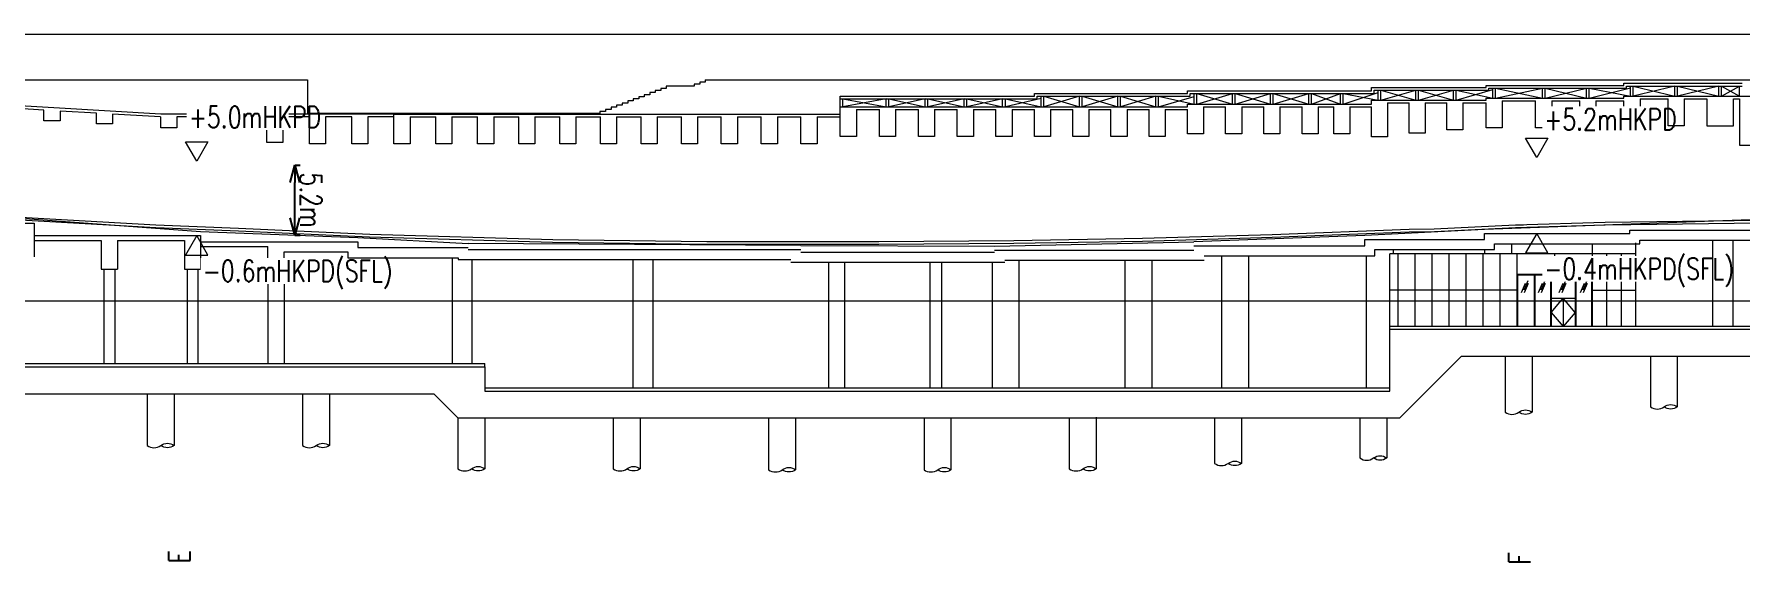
# Model space of a CAD drawing. Header units: millimetres. Extents: x 829698 to 839067, y 817400 to 823544.
# Drawn here: x 833474 to 834109, y 823348 to 823544 of the extents above; entities that cross this region are included whole.
import ezdxf
from ezdxf.enums import TextEntityAlignment as Align

# ---------------------------------------------------------------- set-up
doc = ezdxf.new("R2010")
doc.units = ezdxf.units.MM
for name, color, linetype, lineweight in [('01-feature', 8, 'Continuous', 13), ('01-txt', 7, 'Continuous', 20), ('02-txt', 7, 'Continuous', 25)]:
    doc.layers.add(name, color=color, linetype=linetype, lineweight=lineweight)
doc.layers.add('viewport', color=2, linetype='Continuous', lineweight=20, plot=False)
doc.styles.add('ROMANS', font='romans.shx', dxfattribs={"width": 0.75})
doc.styles.get("Standard").update_dxf_attribs({"font": 'arial.ttf'})
doc.dimstyles.new('ISO-25', dxfattribs={"dimtxt": 2.5, "dimasz": 2.5, "dimexe": 1.25, "dimexo": 0.625, "dimtad": 1, "dimtxsty": 'Standard', "dimcen": 2.5, "dimadec": 0, "dimazin": 0, "dimtfac": 1, "dimtmove": 0, "dimatfit": 3, "dimfxl": 1, "dimarcsym": 0})

# ---------------------------------------------------------------- blocks, each defined once
blk = doc.blocks.new('_Open30')
at = {"color": 0, "linetype": 'ByBlock', "lineweight": -2}
for p, q in [((-1, 0.268), (0, 0)), ((0, 0), (-1, -0.268)), ((0, 0), (-1, 0))]:
    blk.add_line(p, q, dxfattribs=at)
blk = doc.blocks.new('*D89')
at = {"layer": '01-txt', "color": 0, "lineweight": -2, "ltscale": 4, "transparency": 16777216}
for p, q in [((833571.29, 823495.41), (833573.29, 823495.41)), ((833571.33, 823475.79), (833571.3, 823489.01)), ((833571.34, 823469.39), (833573.34, 823469.4))]:
    blk.add_line(p, q, dxfattribs=at)
at = {"layer": 'Defpoints', "color": 0, "ltscale": 4, "transparency": 16777216}
for p in [(833571.1, 823495.41), (833571.29, 823495.41), (833571.05, 823469.39)]:
    blk.add_point(p, dxfattribs=at)
at = {"layer": '01-txt', "color": 0, "lineweight": -2, "ltscale": 4, "transparency": 16777216, "xscale": 6.4, "yscale": 6.4, "zscale": 6.4}
for p, rotation in [((833571.29, 823495.41), 90.09289965807861), ((833571.34, 823469.39), 270.0928996580786)]:
    blk.add_blockref('_Open30', p, dxfattribs=dict(at, rotation=rotation))
at = {"layer": '01-txt', "color": 0, "ltscale": 4, "transparency": 16777216, "insert": (833577.31, 823482.41), "char_height": 8, "attachment_point": 5, "rotation": 270.0929, "style": 'ROMANS'}
blk.add_mtext('5.2m', dxfattribs=at)

msp = doc.modelspace()

# ---------------------------------------------------------------- linework, layer by layer
at = {"layer": '01-feature'}
for p, q in [((833521.481, 823514.33, 1), (833164.103, 823535.33, 1)), ((833304.502, 823527.08, 1), (833576.049, 823527.08, 1)), ((833576.049, 823527.08, 0.998), (833576.049, 823514.58, 0.998)), ((833709.374, 823524.737, 1), (833709.374, 823523.955, 1)), ((833719.803, 823524.737, 1), (833709.374, 823524.737, 1)), ((833719.803, 823525.518, 1), (833719.803, 823524.737, 1)), ((833721.836, 823525.518, 1), (833719.803, 823525.518, 1)), ((833721.836, 823526.299, 1), (833721.836, 823525.518, 1)), ((833723.867, 823526.299, 1), (833721.836, 823526.299, 1)), ((833723.867, 823527.08, 1), (834153.725, 823527.08, 1)), ((833723.867, 823527.08, 1), (833723.867, 823526.299, 1)), ((833971.506, 823524.33, 1), (834014.117, 823524.33, 1)), ((833971.506, 823523.08, 1), (833971.506, 823524.33, 1)), ((834014.117, 823525.08, 1), (834065.316, 823525.08, 1)), ((834014.117, 823524.33, 1), (834014.117, 823525.08, 1)), ((834015.117, 823524.08, 1), (834066.316, 823524.08, 1)), ((834015.117, 823523.33, 1), (834015.117, 823524.08, 1)), ((834016.617, 823520.33, 1), (834016.617, 823524.08, 1)), ((834017.617, 823520.33, 1), (834017.617, 823524.08, 1)), ((834017.617, 823520.33, 1), (834035.017, 823524.08, 1)), ((834017.617, 823524.08, 1), (834035.017, 823520.33, 1)), ((834035.017, 823520.33, 1), (834035.017, 823524.08, 1)), ((834036.017, 823520.33, 1), (834036.017, 823524.08, 1)), ((834036.017, 823520.33, 1), (834051.417, 823524.08, 1)), ((834036.017, 823524.08, 1), (834051.417, 823520.33, 1)), ((834051.417, 823520.33, 1), (834051.417, 823524.08, 1)), ((834052.417, 823520.33, 1), (834067.816, 823524.167, 1)), ((834052.417, 823520.33, 1), (834052.417, 823524.08, 1)), ((834052.417, 823524.08, 1), (834067.816, 823521.08, 1)), ((834065.316, 823525.83, 1), (834109.294, 823525.83, 1)), ((834065.316, 823525.08, 1), (834065.316, 823525.83, 1)), ((834066.316, 823524.83, 1), (834109.294, 823524.83, 1)), ((834066.316, 823524.08, 1), (834066.316, 823524.83, 1)), ((834067.816, 823521.08, 1), (834067.816, 823524.83, 1)), ((834068.816, 823521.08, 1), (834068.816, 823524.83, 1)), ((834068.816, 823524.83, 1), (834084.216, 823521.08, 1)), ((834084.216, 823524.83, 1), (834068.816, 823521.08, 1)), ((834084.216, 823521.08, 1), (834084.216, 823524.83, 1)), ((834085.216, 823521.08, 1), (834085.216, 823524.83, 1)), ((834085.216, 823524.83, 1), (834100.616, 823521.08, 1)), ((834100.616, 823524.83, 1), (834085.216, 823521.08, 1)), ((834100.616, 823521.08, 1), (834100.616, 823524.83, 1)), ((834101.616, 823521.08, 1), (834101.616, 823524.83, 1)), ((834101.616, 823521.08, 1), (834108.294, 823524.83, 1)), ((834101.616, 823524.83, 1), (834108.294, 823521.08, 1)), ((834108.294, 823521.08, 1), (834108.294, 823524.83, 1)), ((833692.974, 823518.487, 1), (833692.974, 823517.705, 1)), ((833695.031, 823518.487, 1), (833692.974, 823518.487, 1)), ((833695.031, 823519.268, 1), (833695.031, 823518.487, 1)), ((833697.085, 823519.268, 1), (833695.031, 823519.268, 1)), ((833697.085, 823520.049, 1), (833697.085, 823519.268, 1)), ((833699.138, 823520.049, 1), (833697.085, 823520.049, 1)), ((833699.138, 823520.83, 1), (833699.138, 823520.049, 1)), ((833701.189, 823520.83, 1), (833699.138, 823520.83, 1)), ((833701.189, 823521.612, 1), (833701.189, 823520.83, 1)), ((833703.238, 823521.612, 1), (833701.189, 823521.612, 1)), ((833703.238, 823522.393, 1), (833703.238, 823521.612, 1)), ((833705.285, 823522.393, 1), (833703.238, 823522.393, 1)), ((833705.285, 823523.174, 1), (833705.285, 823522.393, 1)), ((833707.33, 823523.174, 1), (833705.285, 823523.174, 1)), ((833707.33, 823523.955, 1), (833707.33, 823523.174, 1)), ((833709.374, 823523.955, 1), (833707.33, 823523.955, 1)), ((833774.066, 823521.08, 1), (833846.208, 823521.08, 1)), ((833774.066, 823517.08, 1), (833774.066, 823521.08, 1)), ((833774.066, 823520.08, 1), (833847.208, 823520.08, 1)), ((833775.066, 823517.08, 1), (833775.066, 823520.08, 1)), ((833775.066, 823520.08, 1), (833791.132, 823517.08, 1)), ((833791.132, 823520.08, 1), (833775.066, 823517.08, 1)), ((833791.132, 823517.08, 1), (833791.132, 823520.08, 1)), ((833792.132, 823517.08, 1), (833792.132, 823520.08, 1)), ((833792.132, 823520.08, 1), (833805.624, 823517.08, 1)), ((833805.624, 823520.08, 1), (833792.132, 823517.08, 1)), ((833805.624, 823517.08, 1), (833805.624, 823520.08, 1)), ((833806.624, 823517.08, 1), (833806.624, 823520.08, 1)), ((833806.624, 823520.08, 1), (833820.062, 823517.08, 1)), ((833820.062, 823520.08, 1), (833806.624, 823517.08, 1)), ((833820.062, 823517.08, 1), (833820.062, 823520.08, 1)), ((833821.062, 823517.08, 1), (833821.062, 823520.08, 1)), ((833821.062, 823520.08, 1), (833834.407, 823517.08, 1)), ((833834.407, 823520.071, 1), (833821.062, 823517.08, 1)), ((833834.407, 823517.071, 1), (833834.407, 823520.071, 1)), ((833848.708, 823520.239, 1), (833835.407, 823517.08, 1)), ((833835.407, 823517.071, 1), (833835.407, 823520.071, 1)), ((833835.407, 823520.071, 1), (833848.708, 823517.08, 1)), ((833846.208, 823522.08, 1), (833903.076, 823522.08, 1)), ((833846.208, 823521.08, 1), (833846.208, 823522.08, 1)), ((833847.208, 823521.08, 1), (833904.076, 823521.08, 1)), ((833847.208, 823520.08, 1), (833847.208, 823521.08, 1)), ((833848.708, 823517.08, 1), (833848.708, 823521.08, 1)), ((833849.708, 823517.08, 1), (833849.708, 823521.08, 1)), ((833849.708, 823521.08, 1), (833862.97, 823517.08, 1)), ((833862.97, 823521.08, 1), (833849.708, 823517.08, 1)), ((833862.97, 823517.08, 1), (833862.97, 823521.08, 1)), ((833863.97, 823517.08, 1), (833863.97, 823521.08, 1)), ((833863.97, 823521.08, 1), (833877.172, 823517.08, 1)), ((833877.172, 823521.08, 1), (833863.97, 823517.08, 1)), ((833877.172, 823517.08, 1), (833877.172, 823521.08, 1)), ((833878.172, 823517.08, 1), (833878.172, 823521.08, 1)), ((833878.172, 823521.08, 1), (833891.374, 823517.08, 1)), ((833891.374, 823521.08, 1), (833878.172, 823517.08, 1)), ((833891.374, 823517.08, 1), (833891.374, 823521.08, 1)), ((833892.374, 823517.08, 1), (833892.374, 823521.08, 1)), ((833892.374, 823521.08, 1), (833905.576, 823518.08, 1)), ((833892.374, 823517.08, 1), (833905.576, 823520.973, 1)), ((833903.076, 823523.08, 1), (833971.506, 823523.08, 1)), ((833903.076, 823522.08, 1), (833903.076, 823523.08, 1)), ((833904.076, 823522.08, 1), (833972.506, 823522.08, 1)), ((833904.076, 823521.08, 1), (833904.076, 823522.08, 1)), ((833905.576, 823518.08, 1), (833905.576, 823522.08, 1)), ((833906.576, 823518.08, 1), (833906.576, 823522.08, 1)), ((833906.576, 823518.08, 1), (833919.778, 823522.08, 1)), ((833906.576, 823522.08, 1), (833919.778, 823518.08, 1)), ((833919.778, 823518.08, 1), (833919.778, 823522.08, 1)), ((833920.778, 823518.08, 1), (833920.778, 823522.08, 1)), ((833920.778, 823518.08, 1), (833933.98, 823522.08, 1)), ((833920.778, 823522.08, 1), (833933.98, 823518.08, 1)), ((833933.98, 823518.08, 1), (833933.98, 823522.08, 1)), ((833934.98, 823518.08, 1), (833934.98, 823522.08, 1)), ((833934.98, 823518.08, 1), (833948.182, 823522.08, 1)), ((833934.98, 823522.08, 1), (833948.182, 823518.08, 1)), ((833948.182, 823518.08, 1), (833948.182, 823522.08, 1)), ((833949.182, 823518.08, 1), (833949.182, 823522.08, 1)), ((833949.182, 823518.08, 1), (833959.992, 823522.08, 1)), ((833949.182, 823522.08, 1), (833959.992, 823518.08, 1)), ((833959.992, 823518.08, 1), (833959.992, 823522.08, 1)), ((833960.992, 823518.08, 1), (833974.006, 823522.451, 1)), ((833960.992, 823518.08, 1), (833960.992, 823522.08, 1)), ((833960.992, 823522.08, 1), (833974.006, 823519.58, 1)), ((833972.506, 823523.33, 1), (834015.117, 823523.33, 1)), ((833972.506, 823522.08, 1), (833972.506, 823523.33, 1)), ((833974.006, 823519.58, 1), (833974.006, 823523.33, 1)), ((833975.006, 823519.58, 1), (833975.006, 823523.33, 1)), ((833975.006, 823519.58, 1), (833987.976, 823523.33, 1)), ((833975.006, 823523.33, 1), (833987.976, 823519.58, 1)), ((833987.976, 823519.58, 1), (833987.976, 823523.33, 1)), ((833988.976, 823519.58, 1), (833988.976, 823523.33, 1)), ((833988.976, 823519.58, 1), (834001.952, 823523.33, 1)), ((833988.976, 823523.33, 1), (834001.952, 823519.58, 1)), ((834001.952, 823519.58, 1), (834001.952, 823523.33, 1)), ((834002.952, 823519.58, 1), (834016.617, 823523.575, 1)), ((834002.952, 823519.58, 1), (834002.952, 823523.33, 1)), ((834002.952, 823523.33, 1), (834016.617, 823520.33, 1)), ((833521.481, 823509.332, 1), (833521.481, 823513.332, 1)), ((833527.481, 823513.33, 1), (833527.481, 823509.332, 1)), ((833684.73, 823514.58, 1), (833576.049, 823514.58, 1)), ((833684.73, 823515.362, 1), (833684.73, 823514.58, 1)), ((833686.794, 823515.362, 1), (833684.73, 823515.362, 1)), ((833686.794, 823516.143, 1), (833686.794, 823515.362, 1)), ((833688.856, 823516.143, 1), (833686.794, 823516.143, 1)), ((833688.856, 823516.924, 1), (833688.856, 823516.143, 1)), ((833690.916, 823516.924, 1), (833688.856, 823516.924, 1)), ((833690.916, 823517.705, 1), (833690.916, 823516.924, 1)), ((833692.974, 823517.705, 1), (833690.916, 823517.705, 1)), ((833963.492, 823517.08, 1), (833971.506, 823517.08, 1)), ((833527.481, 823509.332, 1), (833521.481, 823509.332, 1)), ((833161.282, 823498.654), (833474.421, 823475.33)), ((833474.421, 823475.33), (833536.301, 823470.73)), ((834123.994, 823475.58, 1), (834013.508, 823471.48)), ((833474.421, 823469.23, 1), (833536.301, 823469.23, 1)), ((833474.421, 823467.48, 1), (833499.361, 823467.48, 1)), ((833499.361, 823467.48, 1), (833499.361, 823456.73, 1)), ((833505.361, 823467.48, 1), (833530.301, 823467.48, 1)), ((833505.361, 823467.48, 1), (833505.361, 823456.73, 1)), ((833530.301, 823467.48, 1), (833530.301, 823456.73, 1)), ((833536.301, 823470.73), (833594.774, 823468.48)), ((833536.301, 823469.23, 1), (833536.301, 823456.73, 1)), ((833536.301, 823466.98, 1), (833594.774, 823466.98, 1)), ((833594.774, 823468.48), (833635.733, 823466.28)), ((833594.774, 823466.98, 1), (833594.774, 823464.78, 1)), ((833968.992, 823469.33), (833905.501, 823466.93)), ((834013.508, 823471.48), (833968.992, 823469.33)), ((833968.992, 823465.43, 1), (833968.992, 823467.83, 1)), ((833968.992, 823467.83, 1), (834013.508, 823467.83, 1)), ((834013.508, 823467.83, 1), (834013.508, 823469.98, 1)), ((834013.508, 823469.98, 1), (834067.494, 823469.98, 1)), ((834025.01, 823473.23, 1), (834027.963, 823473.23, 1)), ((834067.494, 823469.98, 1), (834067.494, 823471.28, 1)), ((834067.494, 823471.28, 1), (834123.994, 823471.28, 1)), ((834071.244, 823466.23, 1), (834071.244, 823467.53, 1)), ((834071.244, 823467.53, 1), (834123.994, 823467.53, 1)), ((833536.301, 823465.23, 1), (833561.296, 823465.23, 1)), ((833561.296, 823454.48, 1), (833561.296, 823465.23, 1)), ((833567.296, 823463.23, 1), (833591.024, 823463.23, 1)), ((833567.296, 823454.48, 1), (833567.296, 823463.23, 1)), ((833591.024, 823463.23, 1), (833591.024, 823461.03, 1)), ((833591.024, 823461.03, 1), (833631.983, 823461.03, 1)), ((833594.774, 823464.78, 1), (833635.733, 823464.78, 1)), ((833629.808, 823461.03, 1), (833629.808, 823421.68, 1)), ((833631.983, 823461.03, 1), (833631.983, 823460.33, 1)), ((833759.379, 823465.58), (833635.733, 823466.28)), ((833635.733, 823464.08, 1), (833759.379, 823464.08, 1)), ((833759.379, 823465.58), (833831.437, 823465.33)), ((833759.379, 823463.08, 1), (833831.437, 823463.08, 1)), ((833831.437, 823465.33), (833905.501, 823466.93)), ((833831.437, 823463.83, 1), (833905.501, 823463.83, 1)), ((833905.501, 823465.43, 1), (833968.992, 823465.43, 1)), ((833909.251, 823461.68, 1), (833972.742, 823461.68, 1)), ((833915.762, 823461.68, 1), (833915.762, 823412.68, 1)), ((833925.762, 823461.68, 1), (833925.762, 823412.68, 1)), ((833969.533, 823461.68, 1), (833969.533, 823412.68, 1)), ((833972.742, 823461.68, 1), (833972.742, 823464.08, 1)), ((833972.742, 823464.08, 1), (834017.258, 823464.08, 1)), ((834069.612, 823462.482, 1), (833978.26, 823462.48, 1)), ((833978.261, 823435.48, 1), (833978.26, 823462.48, 1)), ((833979.533, 823464.08, 1), (833979.533, 823462.48, 1)), ((833981.306, 823462.48, 1), (833981.306, 823435.48, 1)), ((833987.625, 823462.48, 1), (833987.625, 823435.48, 1)), ((833993.944, 823462.48, 1), (833993.944, 823435.48, 1)), ((834000.262, 823462.481, 1), (834000.262, 823435.48, 1)), ((834006.581, 823462.481, 1), (834006.581, 823435.48, 1)), ((834012.9, 823462.481, 1), (834012.9, 823435.48, 1)), ((834013.508, 823464.08, 1), (834013.508, 823462.481, 1)), ((834017.258, 823464.08, 1), (834017.258, 823466.23, 1)), ((834017.258, 823466.23, 1), (834071.244, 823466.23, 1)), ((834019.218, 823462.481, 1), (834019.218, 823435.48, 1)), ((834023.508, 823466.23, 1), (834023.508, 823462.481, 1)), ((834025.537, 823462.481, 1), (834025.537, 823435.48, 1)), ((834039.524, 823462.481, 1), (834039.524, 823454.73, 1)), ((834053.511, 823466.23, 1), (834053.511, 823435.48, 1)), ((834058.878, 823462.481, 1), (834058.878, 823435.48, 1)), ((834064.245, 823462.482, 1), (834064.245, 823435.48, 1)), ((834069.612, 823466.563, 1), (834069.612, 823435.48, 1)), ((833499.361, 823456.73, 1), (833505.361, 823456.73, 1)), ((833500.361, 823456.73, 1), (833500.361, 823421.68, 1)), ((833504.361, 823456.73, 1), (833504.361, 823421.68, 1)), ((833530.301, 823456.73, 1), (833536.301, 823456.73, 1)), ((833531.301, 823456.73, 1), (833531.301, 823421.68, 1)), ((833535.301, 823456.73, 1), (833535.301, 823421.68, 1)), ((833561.296, 823454.48, 1), (833561.296, 823421.68, 1)), ((833561.296, 823454.48, 1), (833567.296, 823454.48, 1)), ((833567.296, 823454.48, 1), (833567.296, 823421.68, 1)), ((833631.983, 823460.33, 1), (833755.629, 823460.33, 1)), ((833637.158, 823460.33, 1), (833637.158, 823421.68, 1)), ((833696.973, 823460.33, 1), (833696.973, 823412.68, 1)), ((833704.323, 823460.33, 1), (833704.323, 823412.68, 1)), ((833755.629, 823459.33, 1), (833835.187, 823459.33, 1)), ((833759.379, 823459.33, 1), (833831.437, 823459.33, 1)), ((833769.665, 823459.33, 1), (833769.665, 823412.68, 1)), ((833775.665, 823459.33, 1), (833775.665, 823412.68, 1)), ((833807.394, 823459.33, 1), (833807.394, 823412.68, 1)), ((833811.644, 823459.33, 1), (833811.644, 823412.68, 1)), ((833830.474, 823459.33, 1), (833830.474, 823412.68, 1)), ((833835.187, 823460.08, 1), (833909.251, 823460.08, 1)), ((833840.474, 823460.08, 1), (833840.474, 823412.68, 1)), ((833879.881, 823460.08, 1), (833879.881, 823412.68, 1)), ((833889.881, 823460.08, 1), (833889.881, 823412.68, 1)), ((834053.511, 823454.73, 1), (834025.537, 823454.73, 1)), ((834025.761, 823454.48, 1), (834025.761, 823435.48, 1)), ((834053.511, 823454.48, 1), (834025.761, 823454.48, 1)), ((834032.011, 823454.48, 1), (834032.011, 823435.48, 1)), ((834032.261, 823454.48, 1), (834032.261, 823435.48, 1)), ((834038.011, 823454.48, 1), (834038.011, 823435.48, 1)), ((834038.261, 823454.48, 1), (834038.261, 823435.48, 1)), ((834047.261, 823454.48, 1), (834047.261, 823435.48, 1)), ((834047.511, 823454.48, 1), (834047.511, 823435.48, 1)), ((834053.261, 823454.48, 1), (834053.261, 823435.48, 1)), ((834053.511, 823454.48, 1), (834053.511, 823435.48, 1)), ((834025.537, 823448.982, 1), (833978.261, 823448.98, 1)), ((834027.311, 823448.055, 0.996), (834028.804, 823451.513, 0.996)), ((834028.283, 823449.053, 0.996), (834029.775, 823452.511, 0.996)), ((834028.425, 823448.055, 0.996), (834029.917, 823451.513, 0.996)), ((834033.616, 823448.055, 0.996), (834035.108, 823451.513, 0.996)), ((834034.587, 823449.053, 0.996), (834036.079, 823452.511, 0.996)), ((834034.729, 823448.055, 0.996), (834036.221, 823451.513, 0.996)), ((834041.285, 823448.055, 0.996), (834042.777, 823451.513, 0.996)), ((834042.256, 823449.053, 0.996), (834043.748, 823452.511, 0.996)), ((834042.398, 823448.055, 0.996), (834043.89, 823451.513, 0.996)), ((834049.179, 823448.055, 0.996), (834050.671, 823451.513, 0.996)), ((834050.15, 823449.053, 0.996), (834051.642, 823452.511, 0.996)), ((834050.292, 823448.055, 0.996), (834051.784, 823451.513, 0.996)), ((834053.511, 823448.982, 1), (834069.612, 823448.982, 1)), ((834038.261, 823445.98, 1), (834047.261, 823445.98, 1)), ((834038.261, 823440.605, 1), (834042.761, 823445.98, 1)), ((834042.761, 823445.98, 1), (834042.761, 823435.48, 1)), ((834047.261, 823440.605, 1), (834042.761, 823445.98, 1)), ((834523.31, 823435.48, 1), (833978.261, 823435.48, 1)), ((833978.261, 823434.455, 1), (833978.261, 823435.48, 1)), ((834038.261, 823440.605, 1), (834042.761, 823435.48, 1)), ((834047.261, 823440.605, 1), (834042.761, 823435.48, 1)), ((834021.177, 823424.455, 1), (834021.177, 823403.619, 1)), ((834031.177, 823424.455, 1), (834031.177, 823403.619, 1)), ((834075.177, 823424.455, 1), (834075.177, 823405.61, 1)), ((834085.177, 823424.455, 1), (834085.177, 823405.61, 1)), ((833167.282, 823421.68, 1), (833641.927, 823421.68, 1)), ((833167.282, 823420.455, 1), (833641.927, 823420.455, 1)), ((833641.927, 823420.455, 1), (833641.927, 823421.68, 1)), ((833641.927, 823420.455, 1), (833641.927, 823411.455, 1)), ((833516.427, 823410.087, 1), (833516.427, 823391.241, 1)), ((833526.427, 823410.455, 1), (833526.427, 823391.241, 1)), ((833574.177, 823410.087, 1), (833574.177, 823391.241, 1)), ((833584.177, 823410.455, 1), (833584.177, 823391.241, 1)), ((833641.927, 823412.68, 1), (833978.261, 823412.68, 1)), ((833631.927, 823401.455, 1), (833631.927, 823382.61, 1)), ((833641.927, 823401.455, 1), (833641.927, 823382.61, 1)), ((833689.677, 823401.455, 1), (833689.677, 823382.61, 1)), ((833699.677, 823401.455, 1), (833699.677, 823382.61, 1)), ((833747.427, 823401.087, 1), (833747.427, 823382.241, 1)), ((833757.427, 823401.455, 1), (833757.427, 823382.241, 1)), ((833805.177, 823401.087, 1), (833805.177, 823382.241, 1)), ((833815.177, 823401.455, 1), (833815.177, 823382.241, 1)), ((833859.177, 823401.455, 1), (833859.177, 823382.61, 1)), ((833869.177, 823401.824, 1), (833869.177, 823382.61, 1)), ((833913.177, 823401.455, 1), (833913.177, 823384.6, 1)), ((833923.177, 823401.455, 1), (833923.177, 823384.6, 1)), ((833967.177, 823401.455, 1), (833967.177, 823386.59, 1)), ((833977.177, 823401.455, 1), (833977.177, 823386.59, 1))]:
    msp.add_line(p, q, dxfattribs=at)
at = {"layer": '01-feature', "elevation": 1}
for points in [[(833903.076, 823517.08), (833903.076, 823518.08), (833971.506, 823518.08)], [(833971.506, 823518.08), (833971.506, 823519.58), (834014.117, 823519.58)], [(833977.506, 823518.58), (833977.506, 823505.915), (833971.506, 823505.915), (833971.506, 823517.08)], [(833977.506, 823518.58), (833985.476, 823518.58)], [(833991.476, 823518.58), (833991.476, 823507.248), (833985.476, 823507.248), (833985.476, 823518.58)], [(833991.476, 823518.58), (833999.452, 823518.58)], [(834005.452, 823518.58), (834005.452, 823508.58), (833999.452, 823508.58), (833999.452, 823518.58)], [(834005.452, 823518.58), (834014.117, 823518.58)], [(834014.117, 823519.58), (834014.117, 823520.33), (834065.316, 823520.33)], [(834020.117, 823519.33), (834020.117, 823509.33), (834014.117, 823509.33), (834014.117, 823518.58)], [(834020.117, 823519.33), (834032.517, 823519.33)], [(834038.517, 823519.33), (834038.517, 823509.33), (834032.517, 823509.33), (834032.517, 823519.33)], [(834038.517, 823519.33), (834048.917, 823519.33)], [(834054.917, 823519.33), (834054.917, 823509.33), (834048.917, 823509.33), (834048.917, 823519.33)], [(834054.917, 823519.33), (834065.316, 823519.33)], [(834065.316, 823520.33), (834065.316, 823521.08), (834109.294, 823521.08), (834113.289, 823521.08)], [(834071.316, 823520.08), (834071.316, 823510.08), (834065.316, 823510.08), (834065.316, 823519.33)], [(834071.316, 823520.08), (834081.716, 823520.08)], [(834087.716, 823520.08), (834087.716, 823510.08), (834081.716, 823510.08), (834081.716, 823520.08)], [(834087.716, 823520.08), (834096.116, 823520.08), (834096.116, 823510.08), (834106.116, 823510.08)], [(834106.116, 823510.08), (834106.116, 823520.08), (834108.294, 823520.08), (834108.294, 823502.83), (834130.794, 823502.83), (834130.794, 823517.83)], [(833521.422, 823513.332), (833503.573, 823514.381), (833503.573, 823510.735), (833497.573, 823510.735), (833497.573, 823514.733), (833484.073, 823515.527), (833484.073, 823511.881), (833478.073, 823511.881), (833478.073, 823515.879), (833464.573, 823516.673)], [(833608.128, 823514.33), (833521.481, 823514.33)], [(833536.583, 823513.33), (833527.481, 823513.33)], [(833542.583, 823513.328), (833542.583, 823509.33), (833536.583, 823509.33), (833536.583, 823513.33)], [(833560.872, 823513.33), (833542.583, 823513.33)], [(833566.872, 823513.33), (833566.872, 823503.809), (833560.872, 823503.809), (833560.872, 823513.33)], [(833576.738, 823513.33), (833566.872, 823513.33)], [(833582.738, 823513.339), (833582.738, 823503.33), (833576.738, 823503.33), (833576.738, 823513.33)], [(833592.473, 823513.33), (833582.738, 823513.33)], [(833598.473, 823513.33), (833598.473, 823503.33), (833592.473, 823503.33), (833592.473, 823513.33)], [(833608.128, 823513.33), (833598.473, 823513.33)], [(833647.833, 823514.33), (833608.128, 823514.33)], [(833614.128, 823513.33), (833614.128, 823503.33), (833608.128, 823503.33), (833608.128, 823514.33), (833614.128, 823514.33)], [(833608.826, 823514.33), (833647.833, 823514.33)], [(833614.128, 823513.33), (833623.685, 823513.33)], [(833623.685, 823514.33), (833629.685, 823514.33)], [(833629.685, 823513.33), (833629.685, 823503.33), (833623.685, 823503.33), (833623.685, 823513.33)], [(833629.685, 823513.33), (833639.24, 823513.33)], [(833639.24, 823514.33), (833645.24, 823514.33)], [(833645.24, 823513.33), (833645.24, 823503.33), (833639.24, 823503.33), (833639.24, 823513.33)], [(833645.24, 823513.33), (833654.535, 823513.33)], [(833647.833, 823514.33), (833774.066, 823514.33)], [(833654.535, 823514.33), (833660.535, 823514.33)], [(833660.535, 823513.33), (833660.535, 823503.33), (833654.535, 823503.33), (833654.535, 823513.33)], [(833660.535, 823513.33), (833669.799, 823513.33)], [(833669.799, 823514.33), (833675.799, 823514.33)], [(833675.799, 823513.33), (833675.799, 823503.33), (833669.799, 823503.33), (833669.799, 823513.33)], [(833675.799, 823513.33), (833684.941, 823513.33)], [(833684.941, 823514.33), (833690.941, 823514.33)], [(833690.941, 823513.33), (833690.941, 823503.33), (833684.941, 823503.33), (833684.941, 823513.33)], [(833690.941, 823513.33), (833700.016, 823513.33)], [(833700.016, 823514.33), (833706.016, 823514.33)], [(833706.016, 823513.33), (833706.016, 823503.33), (833700.016, 823503.33), (833700.016, 823513.33)], [(833706.016, 823513.33), (833715.039, 823513.33)], [(833715.039, 823514.33), (833721.039, 823514.33)], [(833721.039, 823513.33), (833721.039, 823503.33), (833715.039, 823503.33), (833715.039, 823513.33)], [(833721.039, 823513.33), (833729.822, 823513.33)], [(833729.822, 823514.33), (833735.822, 823514.33)], [(833735.822, 823513.33), (833735.822, 823503.33), (833729.822, 823503.33), (833729.822, 823513.33)], [(833735.822, 823513.33), (833744.701, 823513.33)], [(833744.701, 823514.33), (833750.701, 823514.33)], [(833750.701, 823513.33), (833750.701, 823503.33), (833744.701, 823503.33), (833744.701, 823513.33)], [(833750.701, 823513.33), (833759.445, 823513.33)], [(833759.445, 823514.33), (833765.445, 823514.33)], [(833765.445, 823513.33), (833765.445, 823503.33), (833759.445, 823503.33), (833759.445, 823513.33)], [(833765.445, 823513.33), (833774.066, 823513.33)], [(833774.066, 823517.08), (833903.076, 823517.08)], [(833780.066, 823516.08), (833780.066, 823506.08), (833774.066, 823506.08), (833774.066, 823517.08)], [(833780.066, 823516.08), (833788.632, 823516.08)], [(833794.632, 823516.08), (833794.632, 823506.08), (833788.632, 823506.08), (833788.632, 823516.08)], [(833794.632, 823516.08), (833803.124, 823516.08)], [(833809.124, 823516.08), (833809.124, 823506.08), (833803.124, 823506.08), (833803.124, 823516.08)], [(833809.124, 823516.08), (833817.562, 823516.08)], [(833823.562, 823516.08), (833823.562, 823506.08), (833817.562, 823506.08), (833817.562, 823516.08)], [(833823.562, 823516.08), (833831.907, 823516.08)], [(833837.907, 823516.08), (833837.907, 823506.071), (833831.907, 823506.071), (833831.907, 823516.08)], [(833837.907, 823516.08), (833846.208, 823516.08)], [(833852.208, 823516.08), (833852.208, 823506.08), (833846.208, 823506.08), (833846.208, 823516.08)], [(833852.208, 823516.08), (833860.47, 823516.08)], [(833860.47, 823517.08), (833866.47, 823517.08)], [(833866.47, 823516.08), (833866.47, 823506.08), (833860.47, 823506.08), (833860.47, 823516.08)], [(833866.47, 823516.08), (833874.672, 823516.08)], [(833874.672, 823517.08), (833880.672, 823517.08)], [(833880.672, 823516.08), (833880.672, 823506.08), (833874.672, 823506.08), (833874.672, 823516.08)], [(833880.672, 823516.08), (833888.874, 823516.08)], [(833888.874, 823517.08), (833894.874, 823517.08)], [(833894.874, 823516.08), (833894.874, 823506.08), (833888.874, 823506.08), (833888.874, 823516.08)], [(833894.874, 823516.08), (833903.076, 823516.08)], [(833909.076, 823517.08), (833909.076, 823507.08), (833903.076, 823507.08), (833903.076, 823516.08)], [(833909.076, 823517.08), (833917.278, 823517.08)], [(833923.278, 823517.08), (833923.278, 823507.08), (833917.278, 823507.08), (833917.278, 823517.08)], [(833923.278, 823517.08), (833931.48, 823517.08)], [(833937.48, 823517.08), (833937.48, 823507.08), (833931.48, 823507.08), (833931.48, 823517.08)], [(833937.48, 823517.08), (833945.682, 823517.08)], [(833951.682, 823517.08), (833951.682, 823507.08), (833945.682, 823507.08), (833945.682, 823517.08)], [(833951.682, 823517.08), (833957.506, 823517.08)], [(833963.492, 823517.08), (833963.492, 823507.08), (833957.492, 823507.08), (833957.492, 823517.08)], [(833166.382, 823497.783), (833183.465, 823496.53), (833436.447, 823477.98), (833519.642, 823473.23), (833550.384, 823472.03), (833599.168, 823469.83), (833667.162, 823467.78), (833724.402, 823467.08), (833788.43, 823467.08), (833838.564, 823467.38), (833886.367, 823468.23), (833934.59, 823469.63), (833985.465, 823471.63), (833994.835, 823471.78), (834025.01, 823473.23), (834058.391, 823474.28), (834106.312, 823474.88), (834136.364, 823475.08)], [(833167.285, 823496.714), (833436.382, 823476.982), (833519.594, 823472.231), (833550.342, 823471.031), (833599.13, 823468.831), (833667.141, 823466.781), (833724.396, 823466.08), (833788.433, 823466.08), (833838.576, 823466.38), (833886.391, 823467.231), (833934.624, 823468.631), (833985.493, 823470.631), (833994.867, 823470.781), (834025.05, 823472.231), (834058.413, 823473.281), (834106.321, 823473.88), (834123.994, 823474.08)], [(833437.481, 823473.83), (833474.421, 823473.83), (833474.421, 823461.33)], [(834098.386, 823435.48), (834098.386, 823467.53)], [(834105.886, 823435.48), (834105.886, 823467.53)], [(833641.927, 823411.455), (833978.261, 823411.455), (833978.261, 823434.455), (834562.638, 823434.455)], [(833161.282, 823410.455), (833622.927, 823410.455), (833631.927, 823401.455), (833982.011, 823401.455), (834005.011, 823424.455), (834562.638, 823424.455)]]:
    msp.add_lwpolyline(points, dxfattribs=at)
for points in [[(834021.177, 823403.619, 0.3281706), (834026.256, 823403.619, -0.3389718), (834031.177, 823403.619, -0.3389718), (834026.256, 823403.619, -0.5058307)], [(834075.177, 823405.61, 0.3281706), (834080.255, 823405.61, -0.3389718), (834085.177, 823405.61, -0.3389718), (834080.255, 823405.61, -0.5058307)], [(833516.427, 823391.241, 0.3281706), (833521.506, 823391.241, -0.3389718), (833526.427, 823391.241, -0.3389718), (833521.506, 823391.241, -0.5058307)], [(833574.177, 823391.241, 0.3281706), (833579.256, 823391.241, -0.3389718), (833584.177, 823391.241, -0.3389718), (833579.256, 823391.241, -0.5058307)], [(833913.177, 823384.6, 0.3281706), (833918.255, 823384.6, -0.3389718), (833923.177, 823384.6, -0.3389718), (833918.255, 823384.6, -0.5058307)], [(833967.177, 823386.59, 0.3281706), (833972.256, 823386.59, -0.3389718), (833977.177, 823386.59, -0.3389718), (833972.256, 823386.59, -0.5058307)], [(833631.927, 823382.61, 0.3281706), (833637.006, 823382.61, -0.3389718), (833641.927, 823382.61, -0.3389718), (833637.006, 823382.61, -0.5058307)], [(833689.677, 823382.61, 0.3281706), (833694.756, 823382.61, -0.3389718), (833699.677, 823382.61, -0.3389718), (833694.756, 823382.61, -0.5058307)], [(833747.427, 823382.241, 0.3281706), (833752.506, 823382.241, -0.3389718), (833757.427, 823382.241, -0.3389718), (833752.506, 823382.241, -0.5058307)], [(833805.177, 823382.241, 0.3281706), (833810.256, 823382.241, -0.3389718), (833815.177, 823382.241, -0.3389718), (833810.256, 823382.241, -0.5058307)], [(833859.177, 823382.61, 0.3281706), (833864.256, 823382.61, -0.3389718), (833869.177, 823382.61, -0.3389718), (833864.256, 823382.61, -0.5058307)]]:
    msp.add_lwpolyline(points, format="xyb", dxfattribs=at)
at = {"layer": '02-txt', "lineweight": 20}
for points in [[(834032.942, 823498.219), (834028.785, 823505.419), (834037.098, 823505.419)], [(833534.839, 823496.91), (833530.683, 823504.11), (833538.996, 823504.11)], [(833534.839, 823469.23), (833530.683, 823462.03), (833538.996, 823462.03)], [(834032.942, 823469.98), (834028.785, 823462.78), (834037.098, 823462.78)]]:
    msp.add_lwpolyline(points, close=True, dxfattribs=at)

# ---------------------------------------------------------------- texts
at = {"layer": '01-txt', "style": 'ROMANS', "width": 0.75}
for s, p in [('E', (833532.456, 823349.919)), ('F', (834030.558, 823349.277))]:
    msp.add_text(s, height=8, rotation=90, dxfattribs=at).set_placement(p, align=Align.CENTER)

# ---------------------------------------------------------------- dimensions: what is measured, and where the dimension line sits
at = {"layer": '01-txt', "ltscale": 4}
dim = msp.add_linear_dim(base=(833571.294, 823495.411), p1=(833571.046, 823469.393), p2=(833571.098, 823495.411), angle=270.0929, text='5.2m', dimstyle='ISO-25', override={"dimtxt": 8, "dimasz": 6.4, "dimexe": 2, "dimexo": 2, "dimgap": 2, "dimtxsty": 'ROMANS', "dimblk1": 'Open30', "dimblk2": 'Open30', "dimsah": 1, "dimdle": 1, "dimfxl": 2, "dimfxlon": 1, "dimarcsym": 2}, dxfattribs=at)
dim.commit()
dim.dimension.update_dxf_attribs({"geometry": '*D89', "text_midpoint": (833577.315, 823482.412)})

# ---------------------------------------------------------------- next in the draw order: texts
at = {"layer": '01-txt', "lineweight": 20, "char_height": 8, "attachment_point": 1, "style": 'ROMANS', "bg_fill": 3, "box_fill_scale": 1.1, "bg_fill_color": 256, "bg_fill_transparency": 0}
for s, insert in [('+5.0mHKPD', (833531.95, 823517.284)), ('+5.2mHKPD', (834035.747, 823516.446, -1)), ('-0.6mHKPD(SFL)', (833537.141, 823460.112)), ('-0.4mHKPD(SFL)', (834035.747, 823460.907, -1))]:
    msp.add_mtext_dynamic_manual_height_columns(s, width=36.26378, gutter_width=12.5, heights=[0], dxfattribs=dict(at, insert=insert))

# ---------------------------------------------------------------- next in the draw order: linework, layer by layer
at = {"layer": 'viewport', "ltscale": 4}
msp.add_lwpolyline([(834563.153, 823444.887), (832008.696, 823444.887), (832008.696, 823544.108), (834563.153, 823544.108)], close=True, dxfattribs=at)

doc.saveas('drawing.dxf')
